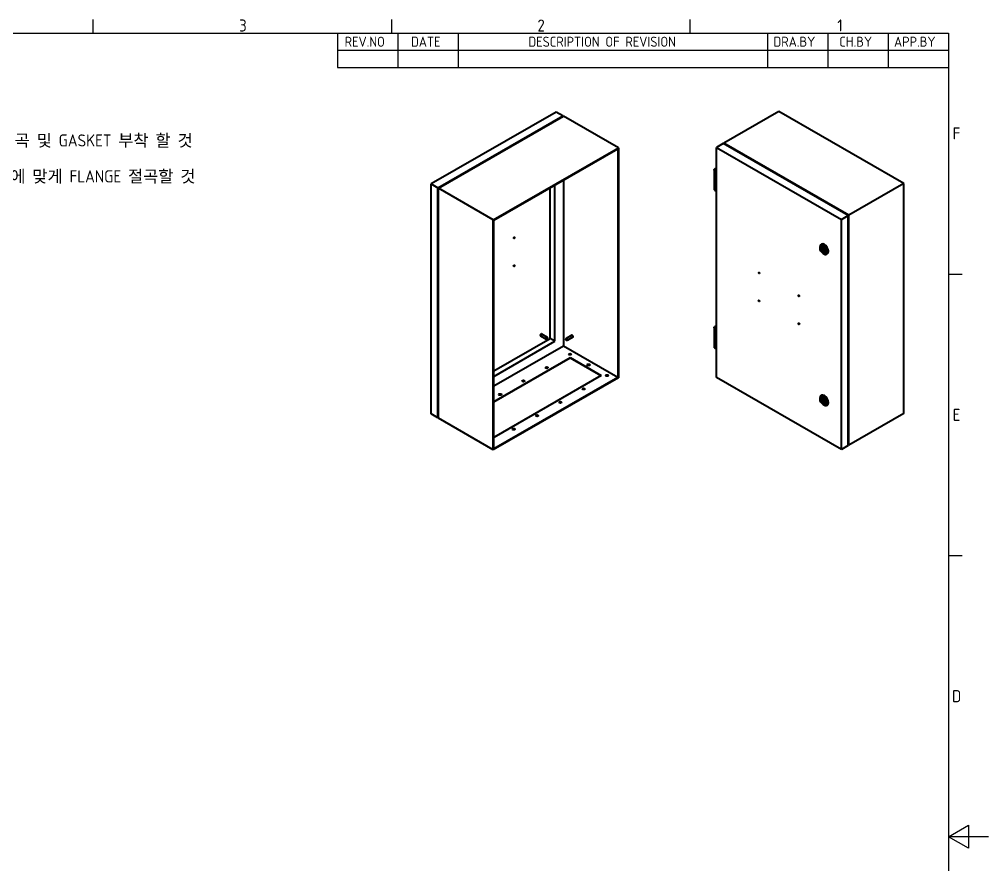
# Model space of a CAD drawing. Header units: millimetres. Extents: x 0 to 2970, y 0 to 2100.
# Drawn here: x 1764 to 2970, y 1015 to 2067 of the extents above; entities that cross this region are included whole.
import ezdxf

# ---------------------------------------------------------------- set-up
doc = ezdxf.new("R2010")
doc.units = ezdxf.units.MM
doc.header["$LTSCALE"] = 5
doc.layers.get('0').update_dxf_attribs({"color": 3, "lineweight": 25})
for name, color, linetype, lineweight in [('가시적인 것(ISO)', 3, 'Continuous', 40), ('가시적인 좁은 것(ISO)', 3, 'Continuous', 35), ('경계(ISO)', 7, 'Continuous', 25), ('기호(ISO)', 5, 'Continuous', 25)]:
    doc.layers.add(name, color=color, linetype=linetype, lineweight=lineweight)
doc.styles.add('ISO Proportiona M2B', font='isocp.shx')
doc.styles.add('문자 텍스트_M2B', font='isocp.shx')
doc.styles.add('치수 텍스트_PSTEK_POSCO', font='isocp.shx')
doc.dimstyles.new('치수_PSTEK_POSCO$7', dxfattribs={"dimscale": 5, "dimtxt": 2.5, "dimasz": 2.5, "dimexe": 1, "dimexo": 1.5, "dimgap": 1, "dimtad": 1, "dimrnd": 1e-08, "dimdsep": 46, "dimtxsty": '치수 텍스트_PSTEK_POSCO', "dimcen": 0.09, "dimdle": 10, "dimclrd": 7, "dimclre": 7, "dimclrt": 2, "dimadec": 1, "dimazin": 2, "dimtfac": 1, "dimtmove": 0, "dimatfit": 3, "dimfxl": 0, "dimtolj": 1, "dimlwd": -1, "dimlwe": -1, "dimarcsym": 0})

# ---------------------------------------------------------------- blocks, each defined once
blk = doc.blocks.new('경계 Default Border')
at = {"layer": '경계(ISO)'}
for p, q in [((371.25, 410), (371.25, 413.4000015258789)), ((445.4999923706055, 410), (445.4999923706055, 413.4000015258789)), ((519.7499847412109, 410), (519.7499847412109, 413.4000015258789)), ((584.0000152587891, 350), (587.400016784668, 350)), ((584.0000152587891, 280), (587.400016784668, 280))]:
    blk.add_line(p, q, dxfattribs=at)
at = {"layer": '경계(ISO)', "flags": 128}
for points in [[(10, 10), (10, 410), (584.0000152587891, 410), (584.0000152587891, 10), (10, 10)], [(594.0000152587891, 210), (584.0000152587891, 210), (589.0000152587891, 212.8867530822754), (589.0000152587891, 207.1132469177246), (584.0000152587891, 210)]]:
    blk.add_lwpolyline(points, dxfattribs=at)
at = {"layer": '경계(ISO)', "color": 2, "char_height": 3.00000011920929, "attachment_point": 7, "style": '문자 텍스트_M2B'}
for s, insert in [('3', (407.5435395229536, 410.3713945155963)), ('2', (481.752739416884, 410.3713945155963)), ('1', (556.3610661041481, 410.4)), ('F', (585.0445395201642, 383.4999999403954)), ('E', (585.0445395201642, 313.4713944559917)), ('D', (584.8782702028949, 243.4713944559917))]:
    blk.add_mtext(s, dxfattribs=dict(at, insert=insert))
blk = doc.blocks.new('리비전 내역')
at = {"layer": '기호(ISO)'}
for p, q in [((432.0000152587891, 410), (584.0000152587891, 410)), ((432.0000152587891, 410), (432.0000152587891, 405.72)), ((447.0000152587891, 410), (447.0000152587891, 405.72)), ((462.0000152587891, 410), (462.0000152587891, 405.72)), ((539.0000152587891, 410), (539.0000152587891, 405.72)), ((554.0000152587891, 410), (554.0000152587891, 405.72)), ((569.0000152587891, 410), (569.0000152587891, 405.72)), ((584.0000152587891, 410), (584.0000152587891, 405.72)), ((432.0000152587891, 405.72), (584.0000152587891, 405.72)), ((432.0000152587891, 405.72), (432.0000152587891, 401.4400000000001)), ((447.0000152587891, 405.72), (447.0000152587891, 401.4400000000001)), ((462.0000152587891, 405.72), (462.0000152587891, 401.4400000000001)), ((539.0000152587891, 405.72), (539.0000152587891, 401.4400000000001)), ((554.0000152587891, 405.72), (554.0000152587891, 401.4400000000001)), ((569.0000152587891, 405.72), (569.0000152587891, 401.4400000000001)), ((584.0000152587891, 405.72), (584.0000152587891, 401.4400000000001)), ((432.0000152587891, 401.4400000000001), (584.0000152587891, 401.4400000000001))]:
    blk.add_line(p, q, dxfattribs=at)
at = {"layer": '기호(ISO)', "color": 2, "char_height": 2.5, "attachment_point": 7, "style": 'ISO Proportiona M2B'}
for s, insert in [('REV.NO', (433.7871316270198, 406.5831824209448)), ('DATE', (450.3142470316257, 406.5831824209448)), ('DESCRIPTION OF REVISION', (479.507035692152, 406.5831824209448)), ('DRA.BY', (540.4757492141094, 406.5831824209448)), ('CH.BY', (556.8643067674008, 406.5831824209448)), ('APP.BY', (570.4777492192294, 406.5831824209448))]:
    blk.add_mtext(s, dxfattribs=dict(at, insert=insert))

msp = doc.modelspace()

# ---------------------------------------------------------------- linework, layer by layer
at = {"layer": '가시적인 것(ISO)'}
for p, q in [((2432.008336817018, 1951.740477359803), (2276.444844956046, 1862.15742032545)), ((2284.930126330289, 1857.271071759945), (2440.49361819126, 1946.854128794298)), ((2285.637233111476, 1856.863876046152), (2441.200724972447, 1946.446933080505)), ((2440.49361819126, 1946.854128794298), (2432.008336817018, 1951.740477359803)), ((2440.49361819126, 1946.039737366712), (2440.49361819126, 1946.854128794298)), ((2509.436529356979, 1907.152546699562), (2441.200724972447, 1946.446933080505)), ((2708.862205188124, 1952.237777628039), (2640.626400803632, 1912.943391247073)), ((2864.425697049187, 1862.654720593739), (2708.862205188124, 1952.237777628039)), ((2353.873037496008, 1817.56948966521), (2509.436529356979, 1907.152546699562)), ((2354.580144277194, 1817.15913825416), (2508.729422575793, 1905.927803860927)), ((2508.729422575793, 1905.927803860927), (2508.729422575793, 1621.421404415723)), ((2509.436529356979, 1907.152546699562), (2509.436529356979, 1621.011053004673)), ((2639.919294022446, 1912.536195533281), (2631.434012648208, 1907.649846967772)), ((2631.434012648208, 1621.508353272883), (2631.434012648208, 1907.649846967772)), ((2631.434012648208, 1907.649846967772), (2786.997504509271, 1818.066789933471)), ((2795.482785883508, 1822.95313849898), (2639.919294022446, 1912.536195533281)), ((2640.626400803632, 1912.943391247073), (2640.626400803632, 1912.128999819489)), ((2796.189892664695, 1823.360334212773), (2640.626400803632, 1912.943391247073)), ((2631.434012648208, 1882.038494033297), (2629.770282980041, 1881.080415836606)), ((2628.641119429393, 1879.425536977157), (2628.641119429393, 1855.716670356723)), ((2276.444844956046, 1576.015926630562), (2276.444844956046, 1862.15742032545)), ((2276.444844956046, 1862.15742032545), (2284.930126330289, 1857.271071759945)), ((2284.930126330289, 1571.129578065056), (2284.930126330289, 1857.271071759945)), ((2353.873037496008, 1817.56948966521), (2285.637233111476, 1856.863876046152)), ((2285.637233111476, 1570.722382351264), (2285.637233111476, 1856.863876046152)), ((2424.583715614566, 1669.925029815858), (2424.583715614566, 1857.471513919581)), ((2430.594123254654, 1666.463866248625), (2430.594123254654, 1860.93267748682)), ((2441.200724972447, 1867.040613193708), (2441.200724972447, 1660.308595082874)), ((2864.425697049187, 1862.654720593739), (2796.189892664695, 1823.360334212773)), ((2864.425697049187, 1576.51322689885), (2864.425697049187, 1862.654720593739)), ((2631.434012648208, 1853.103713300584), (2629.770282980042, 1854.061791497274)), ((2786.997504509271, 1818.066789933471), (2795.482785883508, 1822.95313849898)), ((2795.482785883508, 1536.811644804091), (2795.482785883508, 1822.95313849898)), ((2796.189892664695, 1537.218840517884), (2796.189892664695, 1823.360334212773)), ((2353.873037496008, 1531.427995970321), (2353.873037496008, 1817.56948966521)), ((2354.580144277194, 1532.652738808956), (2354.580144277194, 1817.15913825416)), ((2786.997504509271, 1531.925296238583), (2786.997504509271, 1818.066789933471)), ((2762.29107559258, 1787.295917909704), (2761.76074550669, 1786.990521124359)), ((2760.304223519475, 1782.756817783407), (2760.304223519475, 1783.774807067887)), ((2761.606258645395, 1782.70194067717), (2762.801947689726, 1782.013389150252)), ((2763.792765474395, 1782.571236106702), (2761.606258645395, 1781.312110564938)), ((2761.606258645395, 1781.312110564938), (2762.801947689726, 1780.62355903802)), ((2762.763819921849, 1784.106282340223), (2762.373958664961, 1783.881776173683)), ((2762.801947689726, 1782.013389150252), (2763.775115877386, 1782.573799438143)), ((2762.801947689726, 1780.62355903802), (2763.754382967207, 1781.172030036988)), ((2764.950241588841, 1781.903487917385), (2763.871055299714, 1781.282025865248)), ((2764.073417497546, 1782.497420840008), (2764.666757525051, 1782.155739042506)), ((2764.354363159601, 1775.723636668576), (2765.234828298758, 1775.212673536789)), ((2765.975396587512, 1780.185921469983), (2764.869119722883, 1779.548858992958)), ((2767.133916377202, 1779.518774293268), (2765.938227332871, 1780.207325820186)), ((2765.938227332871, 1778.817495707953), (2767.180404532676, 1779.532817983159)), ((2767.133916377202, 1778.128944181035), (2765.938227332871, 1778.817495707953)), ((2766.756077614524, 1777.173614851062), (2766.366216357636, 1776.949108684522)), ((2767.178358474759, 1779.544366795162), (2767.133916377202, 1779.518774293268)), ((2767.201730632748, 1778.167995813585), (2767.133916377202, 1778.128944181035)), ((2769.277526554762, 1775.163749803671), (2768.747196468872, 1774.858353018327)), ((2628.641119429394, 1683.214227014948), (2628.641119429394, 1659.505360394514)), ((2631.434012648208, 1685.827184071087), (2629.770282980042, 1684.869105874397)), ((2354.580144277194, 1629.612654150437), (2424.583715614566, 1669.925029815858)), ((2354.580144277194, 1622.690327015964), (2430.594123254654, 1666.463866248625)), ((2412.521458798207, 1673.132708788674), (2419.592526610076, 1669.060751650752)), ((2414.018555432959, 1675.73245909711), (2421.089623244828, 1671.660501959188)), ((2430.594123254654, 1666.463866248625), (2424.583715614566, 1669.925029815858)), ((2451.412331763467, 1674.100520544692), (2444.341263951605, 1670.028563406767)), ((2452.909428398221, 1671.500770236257), (2445.838360586358, 1667.428813098332)), ((2441.200724972447, 1660.308595082874), (2354.580144277194, 1610.427120143326)), ((2508.729422575793, 1621.421404415723), (2441.200724972447, 1660.308595082874)), ((2631.434012648208, 1656.892403338375), (2629.770282980042, 1657.850481535064)), ((2354.580144277194, 1591.69611730887), (2449.332452956104, 1646.260342957041)), ((2449.332452956104, 1645.442795832198), (2354.580144277194, 1590.878570184028)), ((2449.332452956104, 1646.260342957041), (2488.223325921381, 1623.864578698472)), ((2449.332452956104, 1645.442795832198), (2449.332452956104, 1646.260342957041)), ((2487.513479161782, 1623.455805136051), (2449.332452956104, 1645.442795832198)), ((2509.436529356979, 1621.011053004673), (2353.873037496008, 1531.427995970321)), ((2488.223325921381, 1623.864578698472), (2354.580144277194, 1546.904588791694)), ((2508.729422575793, 1621.421404415723), (2354.580144277194, 1532.652738808956)), ((2786.997504509271, 1531.925296238583), (2631.434012648208, 1621.508353272883)), ((2760.304223519475, 1594.720979069623), (2760.304223519475, 1595.738968354103)), ((2761.606258645395, 1594.666101963386), (2762.801947689726, 1593.977550436468)), ((2763.792765474395, 1594.535397392918), (2761.606258645395, 1593.276271851154)), ((2761.606258645395, 1593.276271851154), (2762.801947689726, 1592.587720324236)), ((2762.29107559258, 1599.26007919592), (2761.76074550669, 1598.954682410575)), ((2762.763819921849, 1596.070443626439), (2762.373958664961, 1595.845937459899)), ((2762.801947689726, 1593.977550436468), (2763.775115877386, 1594.537960724359)), ((2762.801947689726, 1592.587720324236), (2763.754382967207, 1593.136191323204)), ((2764.950241588841, 1593.867649203601), (2763.871055299714, 1593.246187151464)), ((2764.073417497546, 1594.461582126224), (2764.666757525051, 1594.119900328722)), ((2765.975396587512, 1592.150082756199), (2764.869119722883, 1591.513020279174)), ((2767.133916377202, 1591.482935579484), (2765.938227332871, 1592.171487106402)), ((2765.938227332871, 1590.781656994169), (2767.180404532676, 1591.496979269374)), ((2767.178358474759, 1591.508528081378), (2767.133916377202, 1591.482935579484)), ((2764.354363159601, 1587.687797954792), (2765.234828298758, 1587.176834823005)), ((2767.133916377202, 1590.093105467251), (2765.938227332871, 1590.781656994169)), ((2766.756077614524, 1589.137776137278), (2766.366216357636, 1588.913269970738)), ((2767.201730632748, 1590.132157099801), (2767.133916377202, 1590.093105467251)), ((2769.277526554762, 1587.127911089887), (2768.747196468872, 1586.822514304543)), ((2284.930126330289, 1571.129578065056), (2276.444844956046, 1576.015926630562)), ((2285.637233111476, 1571.536773778848), (2284.930126330289, 1571.129578065056)), ((2353.873037496008, 1531.427995970321), (2285.637233111476, 1570.722382351264)), ((2864.425697049187, 1576.51322689885), (2796.189892664695, 1537.218840517884)), ((2795.482785883508, 1536.811644804091), (2786.997504509271, 1531.925296238583)), ((2795.482785883508, 1537.626036231676), (2796.189892664695, 1537.218840517884))]:
    msp.add_line(p, q, dxfattribs=at)
for centre, major_axis, ratio in [((2379.682435009237, 1795.095732667032), (-0.4366531851360092, -0.7582605066272252), 0.5780931159154691), ((2764.370087511298, 1780.415442429103), (2.869435216610319, -4.982854757834755), 0.5780931159158088), ((2764.370087511298, 1780.415442429103), (2.033556262206653, -3.531327502291465), 0.578093115915809), ((2764.370087511298, 1780.415442429103), (0.4990322115844549, -0.866583436145145), 0.5780931159158089), ((2379.682435009237, 1760.349979861224), (-0.4366531851360092, -0.7582605066272252), 0.5780931159154691), ((2684.467021237207, 1751.412297988811), (0.4366531851363498, -0.7582605066270288), 0.5780931159158088), ((2684.467021237207, 1716.666545183003), (0.4366531851363498, -0.7582605066270288), 0.5780931159158088), ((2733.964495920272, 1722.908598023352), (0.4366531851363498, -0.7582605066270288), 0.5780931159158088), ((2733.964495920272, 1688.162845217544), (0.4366531851363498, -0.7582605066270288), 0.5780931159158088), ((2420.341074927452, 1670.36062680497), (-0.7485483173759385, -1.299875154218145), 0.5780931159154689), ((2445.089812268981, 1668.728688252549), (0.748548317377016, -1.299875154217527), 0.5780931159159806), ((2449.3324529561, 1650.332300094964), (-1.624999999999997, 4.683753385137379e-15), 0.5758617009853121), ((2420.341074927465, 1633.637275829471), (-1.624999999999997, 4.683753385137379e-15), 0.5758617009853121), ((2472.313423344674, 1637.098439396719), (-1.624999999999997, 4.683753385137379e-15), 0.5758617009853121), ((2391.349696898829, 1616.942251563978), (-1.624999999999997, 4.683753385137379e-15), 0.5758617009853121), ((2495.294393733247, 1623.864578698474), (-1.624999999999997, 4.683753385137379e-15), 0.5758617009853121), ((2466.303015704611, 1607.169554432981), (-1.624999999999997, 4.683753385137379e-15), 0.5758617009853121), ((2362.358318870194, 1600.247227298485), (-1.624999999999997, 4.683753385137379e-15), 0.5758617009853121), ((2437.311637675975, 1590.474530167488), (-1.624999999999997, 4.683753385137379e-15), 0.5758617009853121), ((2764.370087511298, 1592.379603715319), (2.86943521661031, -4.982854757834754), 0.5780931159158086), ((2764.370087511298, 1592.379603715319), (2.033556262206648, -3.531327502291464), 0.5780931159158086), ((2764.370087511298, 1592.379603715319), (0.4990322115844534, -0.8665834361451447), 0.5780931159158087), ((2408.32025964734, 1573.779505901995), (-1.624999999999997, 4.683753385137379e-15), 0.5758617009853121), ((2379.328881618704, 1557.084481636502), (-1.624999999999997, 4.683753385137379e-15), 0.5758617009853121)]:
    msp.add_ellipse(centre, major_axis=major_axis, ratio=ratio, dxfattribs=at)
for centre, major_axis, ratio, start_param, end_param in [((2378.97532822805, 1795.502928380824), (0.4366531851359244, 0.7582605066272877), 0.5780931159154687, 4.079908877590107, 5.34486908317936), ((2765.253970987781, 1780.924437071343), (3.493225481090822, -6.066084053016222), 0.578093115915809, 5.495853435358979, 10.21210983259003), ((2764.370087511298, 1780.415442429103), (-1.996128846337613, 3.4663337445807), 0.578093115915809, 4.143057208484205, 6.85638449592587), ((2765.784301073671, 1781.229833856687), (3.493225481090818, -6.06608405301623), 0.5780931159158089, 7.993605777301127e-15, 3.141592653589801), ((2764.370087511298, 1780.415442429103), (1.996128846337821, -3.46633374458058), 0.5780931159158089, 4.143057208484091, 6.856384495925642), ((2764.370087511298, 1780.415442429103), (-1.18520150251308, 2.058135660844719), 0.5780931159158089, 4.2949368381921, 6.704504866217555), ((2764.370087511298, 1780.415442429103), (1.18520150251308, -2.058135660844719), 0.5780931159158089, 4.2949368381921, 6.704504866217555), ((2766.632829211095, 1781.718468713238), (1.185201502512965, -2.058135660844802), 0.5780931159158088, 5.322134263846667, 5.677307440563143), ((2378.97532822805, 1760.757175575016), (0.4366531851359244, 0.7582605066272877), 0.5780931159154687, 4.079908877590107, 5.34486908317936), ((2685.174128018393, 1751.819493702603), (0.4366531851363908, -0.7582605066269952), 0.5780931159158088, 4.079908877588683, 5.344869083179992), ((2685.174128018393, 1717.073740896795), (0.4366531851363908, -0.7582605066269952), 0.5780931159158088, 4.079908877588683, 5.344869083179992), ((2734.671602701459, 1723.315793737144), (0.4366531851363908, -0.7582605066269952), 0.5780931159158088, 4.079908877588683, 5.344869083179992), ((2734.671602701459, 1688.570040931336), (0.4366531851363908, -0.7582605066269952), 0.5780931159158088, 4.079908877588683, 5.344869083179992), ((2413.270007115583, 1674.432583942892), (-0.7485483173759355, -1.299875154218136), 0.5780931159154689, 3.141592653589749, 6.283185307179542), ((2452.160880080844, 1672.800645390474), (-0.7485483173769397, 1.299875154217574), 0.5780931159159807, 3.141592653589784, 6.283185307179577), ((2449.3324529561, 1649.514752970122), (-1.624999999999997, -9.20270804005696e-14), 0.5758617009853121, 3.593662930114895, 5.831115030653635), ((2420.341074927465, 1632.819728704629), (-1.624999999999994, -9.228728892196614e-14), 0.5758617009853121, 3.593662930114894, 5.831115030653634), ((2472.313423344674, 1636.280892271877), (-1.624999999999997, -9.20270804005696e-14), 0.5758617009853121, 3.593662930114895, 5.831115030653635), ((2391.349696898829, 1616.124704439135), (-1.624999999999993, -9.194034422677076e-14), 0.5758617009853121, 3.593662930114895, 5.831115030653635), ((2495.294393733247, 1623.047031573632), (-1.624999999999984, -9.207044848746902e-14), 0.5758617009853123, 3.593662930114894, 5.831115030653635), ((2466.303015704611, 1606.352007308139), (-1.624999999999998, -9.19837123136702e-14), 0.5758617009853122, 3.593662930114895, 5.831115030653635), ((2362.358318870194, 1599.429680173643), (-1.625000000000002, -9.233065700886556e-14), 0.5758617009853122, 3.593662930114798, 5.831115030653367), ((2765.253970987781, 1592.888598357559), (3.493225481090811, -6.066084053016219), 0.5780931159158086, 5.495853435358979, 10.21210983259003), ((2764.370087511298, 1592.379603715319), (-1.996128846337607, 3.466333744580698), 0.5780931159158086, 4.143057208484207, 6.856384495925926), ((2764.370087511298, 1592.379603715319), (1.996128846337815, -3.466333744580578), 0.5780931159158086, 4.143057208484073, 6.856384495925644), ((2765.784301073671, 1593.193995142903), (3.493225481090813, -6.066084053016221), 0.5780931159158087, 4.440892098500626e-15, 3.141592653589797), ((2764.370087511298, 1592.379603715319), (-1.185201502513077, 2.058135660844718), 0.5780931159158087, 4.2949368381921, 6.704504866217643), ((2764.370087511298, 1592.379603715319), (1.185201502513077, -2.058135660844718), 0.5780931159158087, 4.2949368381921, 6.704504866217643), ((2766.632829211095, 1593.682629999454), (1.185201502512963, -2.058135660844803), 0.5780931159158087, 5.322134263846685, 5.677307440563145), ((2437.311637675975, 1589.656983042646), (-1.624999999999998, -9.19837123136702e-14), 0.5758617009853122, 3.5936629301148, 5.831115030653463), ((2408.32025964734, 1572.961958777153), (-1.625000000000001, -9.198371231367018e-14), 0.5758617009853121, 3.5936629301148, 5.831115030653463), ((2379.328881618704, 1556.266934511659), (-1.625000000000006, -9.250412935646323e-14), 0.5758617009853122, 3.593662930114798, 5.831115030653462)]:
    msp.add_ellipse(centre, major_axis=major_axis, ratio=ratio, start_param=start_param, end_param=end_param, dxfattribs=at)
for points, knots in [([(2628.641119429393, 1879.425536977157), (2628.641119429393, 1879.561455319811), (2628.659894368134, 1879.697270063899), (2628.732018674828, 1879.959503057557), (2628.785209873061, 1880.085860835393), (2628.919759727584, 1880.324326243896), (2629.00104020692, 1880.436519007659), (2629.186233510639, 1880.645823039472), (2629.290158902672, 1880.743002273991), (2629.51682279702, 1880.922657353659), (2629.639588694337, 1881.005154002932), (2629.770282980041, 1881.080415836606)], [3.926990816987254, 3.926990816987254, 3.926990816987254, 3.926990816987254, 4.084070449666743, 4.084070449666743, 4.241150082346231, 4.241150082346231, 4.39822971502572, 4.39822971502572, 4.555309347705209, 4.555309347705209, 4.712388980384698, 4.712388980384698, 4.712388980384698, 4.712388980384698]), ([(2628.641119429394, 1855.716670356723), (2628.641119429394, 1855.580752014069), (2628.659894368134, 1855.444937269981), (2628.732018674828, 1855.182704276323), (2628.785209873061, 1855.056346498486), (2628.919759727584, 1854.817881089984), (2629.001040206921, 1854.705688326221), (2629.186233510639, 1854.496384294408), (2629.290158902673, 1854.399205059889), (2629.516822797021, 1854.219549980221), (2629.639588694338, 1854.137053330948), (2629.770282980042, 1854.061791497274)], [2.356194490192271, 2.356194490192271, 2.356194490192271, 2.356194490192271, 2.513274122871773, 2.513274122871773, 2.670353755551275, 2.670353755551275, 2.827433388230777, 2.827433388230777, 2.984513020910279, 2.984513020910279, 3.141592653589781, 3.141592653589781, 3.141592653589781, 3.141592653589781]), ([(2628.641119429394, 1683.214227014947), (2628.641119429394, 1683.350145357602), (2628.659894368134, 1683.48596010169), (2628.732018674828, 1683.748193095347), (2628.785209873061, 1683.874550873184), (2628.919759727584, 1684.113016281687), (2629.001040206921, 1684.225209045449), (2629.186233510639, 1684.434513077262), (2629.290158902672, 1684.531692311782), (2629.51682279702, 1684.71134739145), (2629.639588694338, 1684.793844040723), (2629.770282980042, 1684.869105874397)], [3.926990816987242, 3.926990816987242, 3.926990816987242, 3.926990816987242, 4.084070449666734, 4.084070449666734, 4.241150082346225, 4.241150082346225, 4.398229715025717, 4.398229715025717, 4.555309347705208, 4.555309347705208, 4.7123889803847, 4.7123889803847, 4.7123889803847, 4.7123889803847]), ([(2628.641119429394, 1659.505360394514), (2628.641119429394, 1659.36944205186), (2628.659894368135, 1659.233627307771), (2628.732018674828, 1658.971394314114), (2628.785209873062, 1658.845036536277), (2628.919759727584, 1658.606571127774), (2629.001040206921, 1658.494378364012), (2629.18623351064, 1658.285074332199), (2629.290158902673, 1658.18789509768), (2629.516822797021, 1658.008240018011), (2629.639588694338, 1657.925743368739), (2629.770282980042, 1657.850481535064)], [2.356194490192297, 2.356194490192297, 2.356194490192297, 2.356194490192297, 2.513274122871794, 2.513274122871794, 2.67035375555129, 2.67035375555129, 2.827433388230786, 2.827433388230786, 2.984513020910283, 2.984513020910283, 3.141592653589778, 3.141592653589778, 3.141592653589778, 3.141592653589778])]:
    msp.add_open_spline(points, degree=3, knots=knots, dxfattribs=at)
at = {"layer": '가시적인 좁은 것(ISO)'}
for p, q in [((2630.019799085834, 1881.055897680955), (2631.434012648208, 1881.870289108541)), ((2631.434012648208, 1876.982362694403), (2629.666245695241, 1878.000351978884)), ((2629.666245695241, 1854.29148535845), (2629.666245695241, 1878.000351978884)), ((2630.019799085834, 1878.612723398201), (2631.434012648208, 1877.798331970616)), ((2629.666245695241, 1854.29148535845), (2631.434012648208, 1853.273496073969)), ((2631.434012648208, 1680.771052732193), (2629.666245695241, 1681.789042016674)), ((2629.666245695241, 1658.080175396241), (2629.666245695241, 1681.789042016674)), ((2630.019799085834, 1684.844587718746), (2631.434012648208, 1685.658979146331)), ((2630.019799085834, 1682.401413435992), (2631.434012648208, 1681.587022008407)), ((2629.666245695241, 1658.080175396241), (2631.434012648208, 1657.06218611176))]:
    msp.add_line(p, q, dxfattribs=at)
for centre, major_axis, ratio, start_param, end_param in [((2632.141119429394, 1879.834310539578), (-3.000000000000004, -3.469446951953615e-14), 0.5758617009853112, 5.497787143782256, 7.068583470577202), ((2630.019799085834, 1880.647124118534), (-0.249516105792201, 0.4332917180726166), 0.5780931159158074, 5.499720852205105, 6.283185307179812), ((2632.141119429394, 1879.425536977157), (-3.500000000000016, -1.040834085586085e-15), 0.5758617009853121, 0, 0.7853981633976286), ((2630.019799085834, 1878.20394983578), (0.2495161057921186, 0.4332917180726344), 0.578093115915642, 0.7834644549745899, 2.354260781769524), ((2632.141119429394, 1855.716670356723), (-3.500000000000016, 6.800116025829104e-15), 0.5758617009853119, 1.129919790900654e-14, 0.7853981633976348), ((2630.019799085834, 1854.495083215346), (-0.2495161057920817, -0.4332917180726411), 0.5780931159156423, 5.495853435358244, 6.283185307179017), ((2632.141119429394, 1683.214227014948), (-3.499999999999992, -1.734723475976807e-16), 0.5758617009853119, 0, 0.7853981633976286), ((2632.141119429394, 1683.623000577369), (-3.000000000000007, -3.486794186713382e-14), 0.5758617009853111, 5.497787143782256, 7.068583470577202), ((2630.019799085834, 1681.992639873571), (0.2495161057921179, 0.4332917180726355), 0.5780931159156405, 0.7834644549745882, 2.354260781769518), ((2630.019799085834, 1684.435814156324), (-0.2495161057921761, 0.4332917180725437), 0.578093115915809, 5.499720852205023, 6.283185307179667), ((2632.141119429394, 1659.505360394514), (-3.500000000000001, -2.064320936412395e-15), 0.5758617009853121, 0, 0.7853981633976268), ((2630.019799085834, 1658.283773253137), (-0.2495161057920875, -0.4332917180726383), 0.5780931159156407, 5.495853435358285, 6.283185307179092)]:
    msp.add_ellipse(centre, major_axis=major_axis, ratio=ratio, start_param=start_param, end_param=end_param, dxfattribs=at)

# ---------------------------------------------------------------- block references
at = {"xscale": 5, "yscale": 5, "zscale": 5}
msp.add_blockref('경계 Default Border', (0, 0), dxfattribs=at)
at = {"layer": '기호(ISO)', "xscale": 5, "yscale": 5, "zscale": 5}
msp.add_blockref('리비전 내역', (0, 0), dxfattribs=at)

# ---------------------------------------------------------------- texts
at = {"layer": '기호(ISO)', "color": 2, "insert": (1641.363710177343, 1893.227357638189), "char_height": 15.00000059604645, "width": 398.4386444091797, "attachment_point": 4, "line_spacing_factor": 1.78626024723053, "style": '치수 텍스트_PSTEK_POSCO'}
msp.add_mtext('{\\fISOCP|b0|i0;\\H15.0000;방수 TYPE 절곡 및 GASKET 부착 할 것\\PGASKET 사양에 맞게 FLANGE 절곡할 것}', dxfattribs=at)

# ---------------------------------------------------------------- leaders
at = {"layer": '기호(ISO)', "color": 7, "annotation_type": 0, "has_hookline": 1, "hookline_direction": 0, "text_width": 368.9674292388372}
msp.add_leader([(1595.08597137411, 1812.768127029211), (1623.863710177343, 1893.227357638189), (1636.363710177343, 1893.227357638189)], dimstyle='치수_PSTEK_POSCO$7', override={"dimtad": 0}, dxfattribs=at)

doc.saveas('drawing.dxf')
